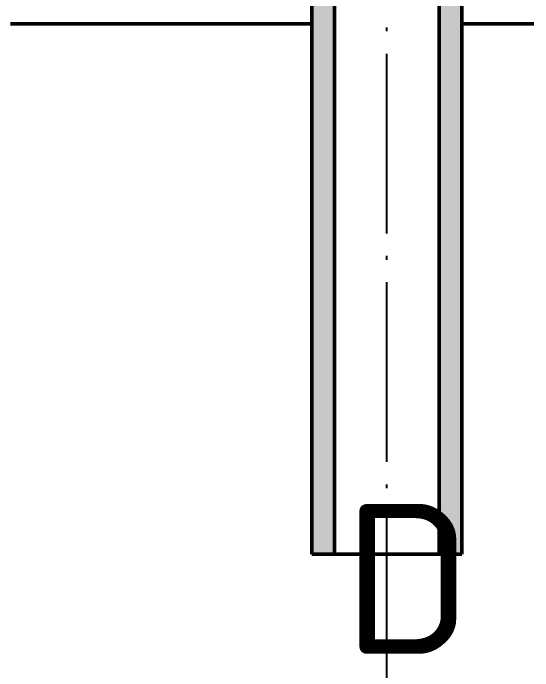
# Model space of a CAD drawing. Header units: millimetres. Extents: x 0 to 594, y 0 to 420.
# Drawn here: x 66.02 to 83.38, y 113.09 to 135.05 of the extents above; entities that cross this region are included whole.
import ezdxf
from ezdxf.enums import TextEntityAlignment as Align

# ---------------------------------------------------------------- set-up
doc = ezdxf.new("R2010")
doc.units = ezdxf.units.MM
doc.linetypes.add('ISO04-TRAZO-PUNTO', pattern=[7.625, 6, -0.75, 0.125, -0.75])
for name, color, linetype, lineweight in [('01-VISIBLE', 7, 'CONTINUOUS', 50), ('03-EJE', 1, 'ISO04-TRAZO-PUNTO', 25), ('05-RAYADO', 8, 'CONTINUOUS', 25), ('06-TEXTO', 7, 'CONTINUOUS', 25)]:
    doc.layers.add(name, color=color, linetype=linetype, lineweight=lineweight)
doc.styles.add('ISO3098', font='isocpeur.ttf')

msp = doc.modelspace()

# ---------------------------------------------------------------- hatches: boundary and pattern name
at = {"layer": '05-RAYADO'}
h = msp.add_hatch(color=7, dxfattribs=at)
h.dxf.hatch_style = 1
h.paths.add_polyline_path([(76.75, 116.991), (76, 116.991), (76, 305.809), (76.75, 305.809)])
h = msp.add_hatch(color=7, dxfattribs=at)
h.dxf.hatch_style = 1
h.paths.add_polyline_path([(80.25, 305.809), (81, 305.809), (81, 116.991), (80.25, 116.991)])

# ---------------------------------------------------------------- linework, layer by layer
at = {"layer": '01-VISIBLE'}
for p, q in [((76, 116.991), (76, 305.809)), ((76.75, 116.991), (76.75, 305.809)), ((80.25, 116.991), (80.25, 305.809)), ((81, 116.991), (81, 305.809)), ((76.75, 116.991), (76, 116.991)), ((81, 116.991), (80.25, 116.991))]:
    msp.add_line(p, q, dxfattribs=at)
for points in [[(76, 134.691), (75.85, 134.691), (75.699, 134.691), (75.549, 134.691), (75.399, 134.691), (75.248, 134.691), (75.098, 134.691), (74.948, 134.691), (74.798, 134.691), (74.647, 134.691), (74.497, 134.691), (74.347, 134.691), (74.196, 134.691), (74.046, 134.691), (73.896, 134.691), (73.745, 134.691), (73.595, 134.691), (73.445, 134.691), (73.294, 134.691), (73.144, 134.691), (72.994, 134.691), (72.843, 134.691), (72.693, 134.691), (72.543, 134.691), (72.393, 134.691), (72.242, 134.691), (72.092, 134.691), (71.942, 134.691), (71.791, 134.691), (71.641, 134.691), (71.491, 134.691), (71.34, 134.691), (71.19, 134.691), (71.04, 134.691), (70.889, 134.691), (70.739, 134.691), (70.589, 134.691), (70.439, 134.691), (70.288, 134.691), (70.138, 134.691), (69.988, 134.691), (69.837, 134.691), (69.687, 134.691), (69.537, 134.691), (69.386, 134.691), (69.236, 134.691), (69.086, 134.691), (68.935, 134.691), (68.785, 134.691), (68.635, 134.691), (68.484, 134.691), (68.334, 134.691), (68.184, 134.691), (68.034, 134.691), (67.883, 134.691), (67.733, 134.691), (67.583, 134.691), (67.432, 134.691), (67.282, 134.691), (67.132, 134.691), (66.981, 134.691), (66.831, 134.691), (66.681, 134.691), (66.53, 134.691), (66.38, 134.691), (66.23, 134.691), (66.08, 134.691), (65.929, 134.691)], [(83.405, 134.691), (83.255, 134.691), (83.104, 134.691), (82.954, 134.691), (82.804, 134.691), (82.653, 134.691), (82.503, 134.691), (82.353, 134.691), (82.202, 134.691), (82.052, 134.691), (81.902, 134.691), (81.752, 134.691), (81.601, 134.691), (81.451, 134.691), (81.301, 134.691), (81.15, 134.691), (81, 134.691)], [(80.25, 116.991), (80.098, 116.991), (79.946, 116.991), (79.793, 116.991), (79.641, 116.991), (79.489, 116.991), (79.337, 116.991), (79.185, 116.991), (79.033, 116.991), (78.88, 116.991), (78.728, 116.991), (78.576, 116.991), (78.424, 116.991), (78.272, 116.991), (78.12, 116.991), (77.967, 116.991), (77.815, 116.991), (77.663, 116.991), (77.511, 116.991), (77.359, 116.991), (77.207, 116.991), (77.054, 116.991), (76.902, 116.991), (76.75, 116.991)]]:
    msp.add_lwpolyline(points, dxfattribs=at)
at = {"layer": '03-EJE'}
msp.add_line((78.5, 97.191), (78.5, 316.809), dxfattribs=at)

# ---------------------------------------------------------------- texts
at = {"layer": '06-TEXTO', "style": 'ISO3098'}
msp.add_text('D', height=5, dxfattribs=at).set_placement((79.2, 116.166), align=Align.MIDDLE_CENTER)

doc.saveas('drawing.dxf')
